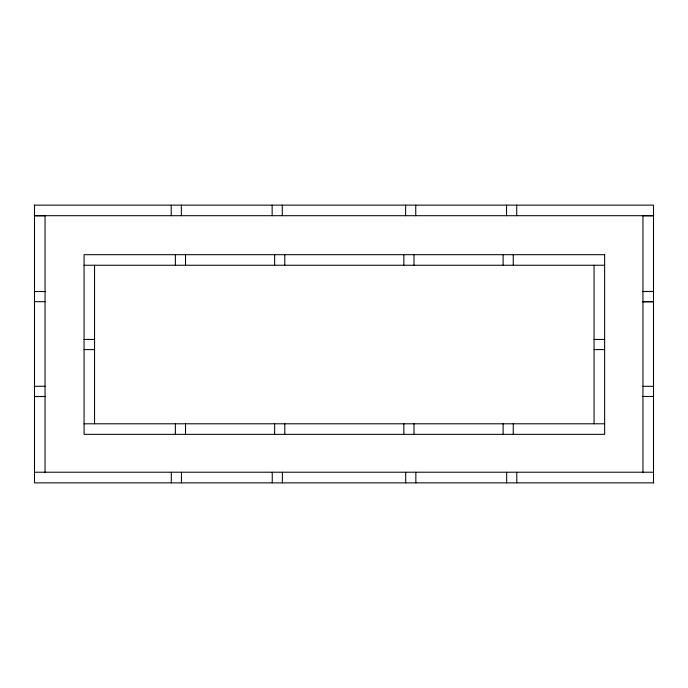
<?xml version="1.0" encoding="UTF-8"?>
<svg xmlns="http://www.w3.org/2000/svg" width="688" height="688" viewBox="0 0 688 688"><rect width="100%" height="100%" fill="white"/><g stroke="black" fill="none" stroke-linecap="round" stroke-linejoin="round"><path stroke-width="1.03" d="M34.4 205.136L653.505 205.136L653.505 482.864M34.495 215.697L653.505 215.697M34.495 215.783L45.055 215.783L45.055 472.217M653.505 215.783L642.945 215.783L642.945 472.217M83.988 265.25L604.64 265.25M642.945 291.437L653.505 291.437M34.495 291.54L45.055 291.54M642.945 291.54L653.505 291.54M34.495 301.679L45.055 301.679M642.945 301.679L653.505 301.679M642.945 301.774L653.505 301.774M83.988 339.451L94.557 339.451M594.071 339.451L604.64 339.451M83.988 349.59L94.557 349.59M594.071 349.59L604.64 349.59M34.495 386.321L45.055 386.226M642.945 386.321L653.505 386.321M34.495 396.46L45.055 396.46M642.945 396.46L653.505 396.46M34.495 396.563L45.055 396.563M83.988 423.791L604.64 423.791M34.495 472.217L653.505 472.217M653.6 482.864L34.495 482.864L34.495 205.136M594.071 265.25L594.071 423.791M516.697 205.136L516.697 215.697M516.791 472.303L516.791 482.864M513.257 254.68L513.257 265.25M513.257 423.791L513.257 434.352M506.652 472.303L506.652 482.864M506.557 205.136L506.557 215.697M503.117 254.68L503.117 265.25M503.117 423.791L503.117 434.352M415.853 472.303L415.853 482.864M415.758 205.136L415.758 215.697M413.987 254.68L413.987 265.25M413.987 423.791L413.987 434.352M405.619 205.136L405.619 215.697M405.714 472.303L405.714 482.864M403.847 254.68L403.847 265.25M403.847 423.791L403.847 434.352M284.78 254.68L284.78 265.25M284.78 423.791L284.78 434.352M282.381 472.303L282.381 482.864M282.286 205.136L282.286 215.697M274.641 254.68L274.641 265.25M274.641 423.791L274.641 434.352M272.147 205.136L272.147 215.697M272.242 472.303L272.242 482.864M185.511 254.68L185.511 265.25M185.511 423.791L185.511 434.352M181.443 472.303L181.443 482.864M181.348 205.136L181.348 215.697M175.371 254.68L175.371 265.25M175.371 423.791L175.371 434.352M171.303 472.303L171.303 482.864M171.209 205.136L171.209 215.697M94.557 265.25L94.557 423.791M604.64 254.68L84.074 254.68L84.074 434.352L604.64 434.352L604.64 254.68"/></g></svg>
